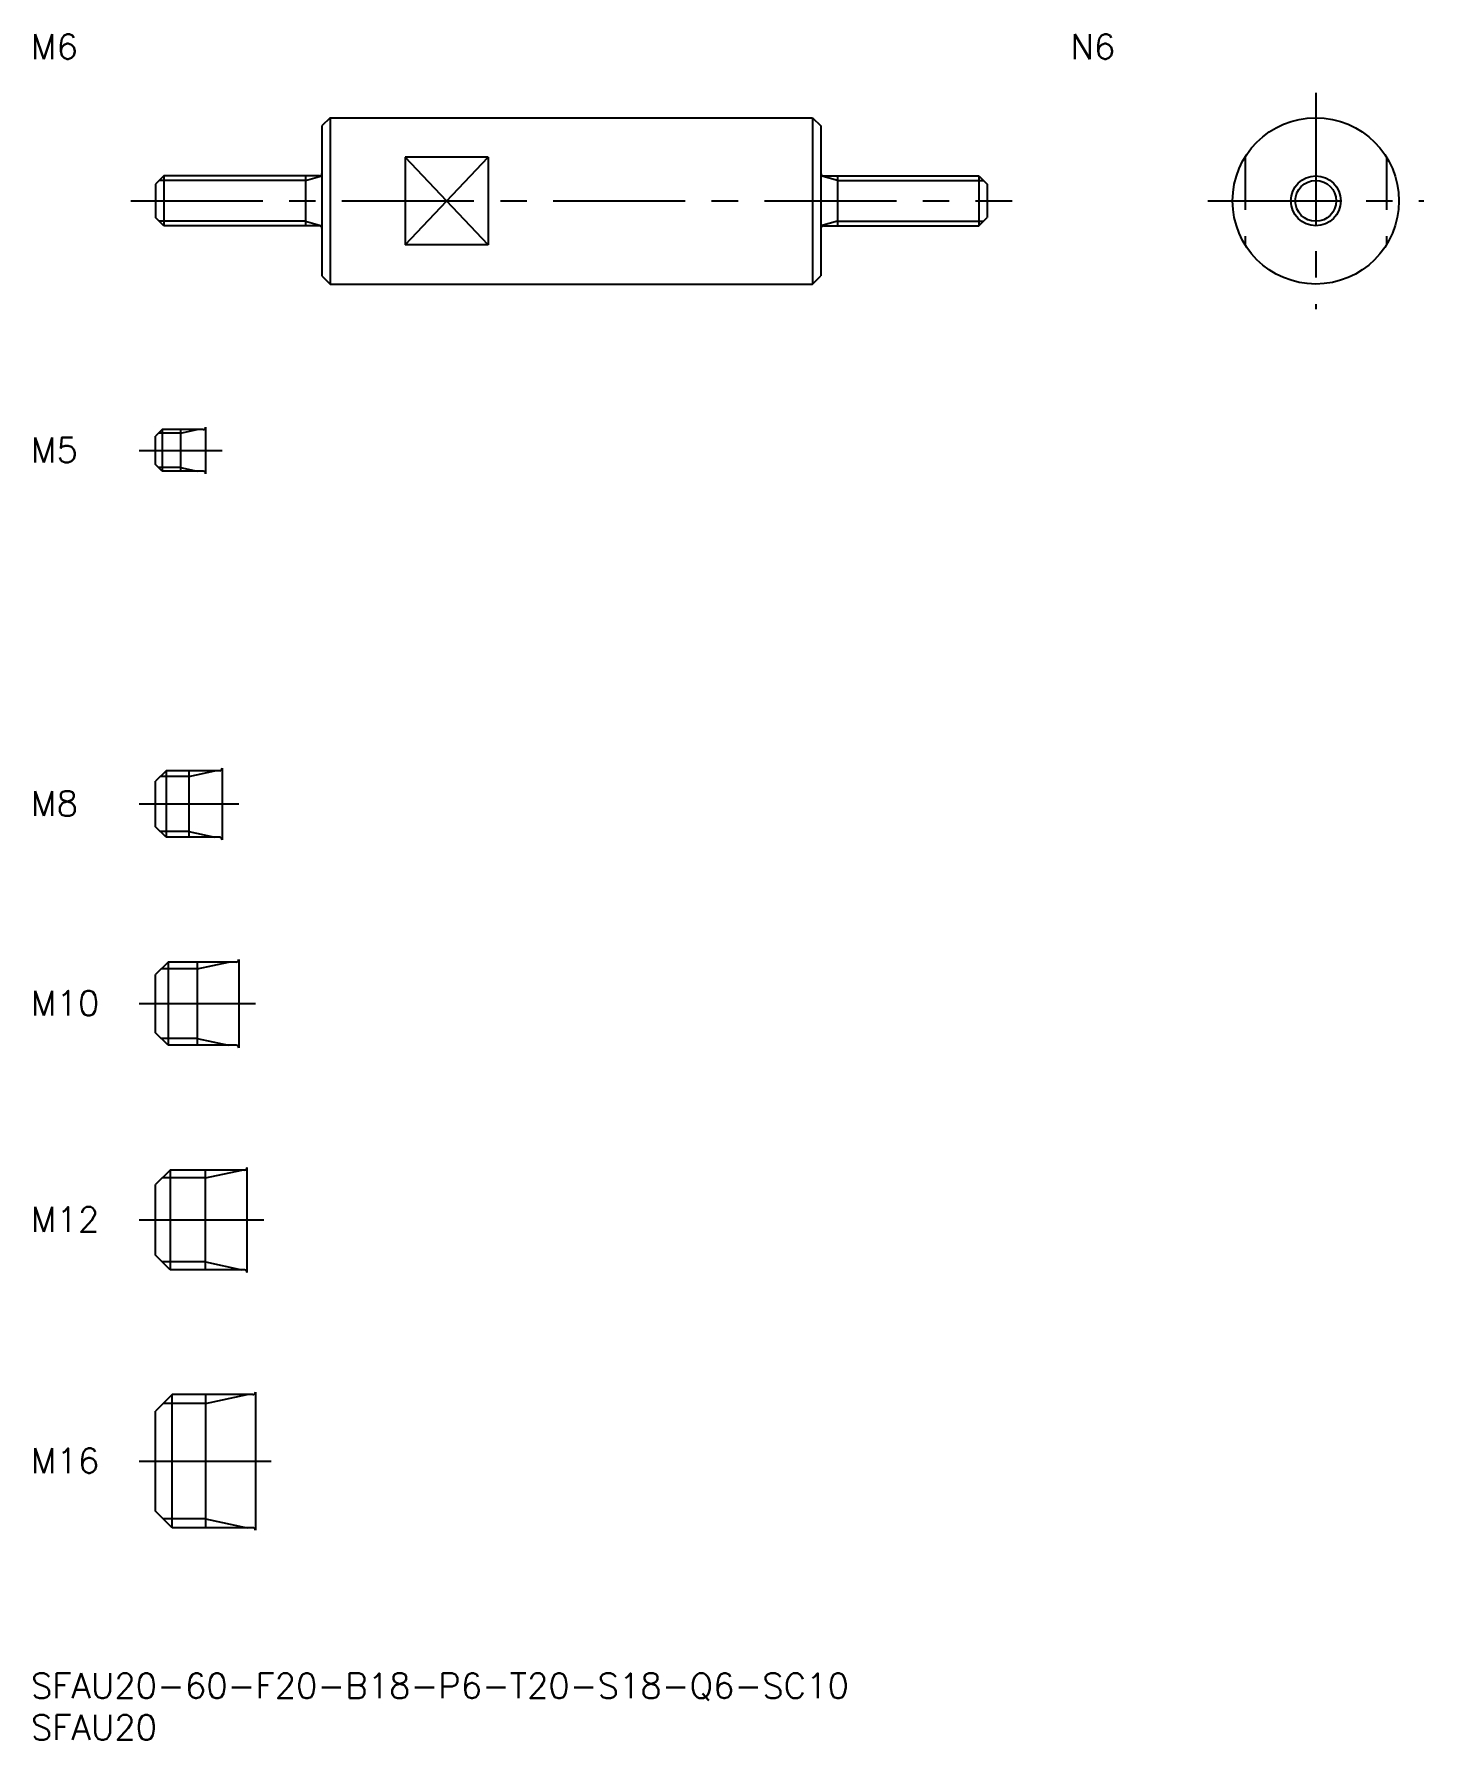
# Model space of a CAD drawing. Extents: x 0 to 167, y -8 to 197.
import ezdxf

# ---------------------------------------------------------------- set-up
doc = ezdxf.new("R2010")
doc.units = 0
doc.header["$LTSCALE"] = 0.5
doc.linetypes.add('CENTER', pattern=[50.8, 31.75, -6.35, 6.35, -6.35])
doc.linetypes.add('DASHED', pattern=[19.05, 12.7, -6.35])
for name, color, linetype in [('MSM_CENTER', 1, 'CENTER'), ('MSM_CONTINUOUS', 7, 'CONTINUOUS'), ('MSM_DASHED', 4, 'DASHED'), ('MSM_NARROW', 5, 'CONTINUOUS'), ('MSM_PART_NUMBER', 7, 'CONTINUOUS')]:
    doc.layers.add(name, color=color, linetype=linetype)
doc.styles.get("Standard").update_dxf_attribs({"font": 'txt.shx', "height": 1, "bigfont": 'bigfont.shx'})

# ---------------------------------------------------------------- blocks, each defined once
blk = doc.blocks.new('*U16')
at = {"layer": 'MSM_PART_NUMBER'}
blk.add_text('SFAU20-60-F20-B18-P6-T20-S18-Q6-SC10', height=3, dxfattribs=at).set_placement((0, -3))
blk = doc.blocks.new('*U17')
at = {"layer": 'MSM_PART_NUMBER'}
blk.add_text('SFAU20', height=3, dxfattribs=at).set_placement((0, -8))
blk = doc.blocks.new('*U18')
at = {"layer": 'MSM_PART_NUMBER'}
blk.add_text('M16', height=3, dxfattribs=at).set_placement((0, 24.06))
blk = doc.blocks.new('*U19')
at = {"layer": 'MSM_PART_NUMBER'}
blk.add_text('M12', height=3, dxfattribs=at).set_placement((0, 53.06))
blk = doc.blocks.new('*U20')
at = {"layer": 'MSM_PART_NUMBER'}
blk.add_text('M10', height=3, dxfattribs=at).set_placement((0, 79.06))
blk = doc.blocks.new('*U21')
at = {"layer": 'MSM_PART_NUMBER'}
blk.add_text('M8', height=3, dxfattribs=at).set_placement((0, 103.06))
blk = doc.blocks.new('*U22')
at = {"layer": 'MSM_PART_NUMBER'}
blk.add_text('M6', height=3, dxfattribs=at).set_placement((0, 194.04))
blk = doc.blocks.new('*U23')
at = {"layer": 'MSM_PART_NUMBER'}
blk.add_text('N6', height=3, dxfattribs=at).set_placement((125, 194.04))
blk = doc.blocks.new('*U24')
at = {"layer": 'MSM_PART_NUMBER'}
blk.add_text('M5', height=3, dxfattribs=at).set_placement((0, 145.56))

msp = doc.modelspace()

# ---------------------------------------------------------------- linework, layer by layer
at = {"layer": 'MSM_CENTER'}
for p, q in [((154.5, 190), (154.5, 164)), ((12, 177), (118, 177)), ((141.5, 177), (167.5, 177)), ((13, 147), (23, 147)), ((13, 104.5), (25, 104.5)), ((13, 80.5), (27, 80.5)), ((13, 54.5), (28, 54.5)), ((13, 25.5), (29, 25.5))]:
    msp.add_line(p, q, dxfattribs=at)
at = {"layer": 'MSM_CONTINUOUS'}
for p, q in [((36, 187), (35, 186)), ((36, 187), (94, 187)), ((36, 187), (36, 167)), ((94, 187), (94, 167)), ((94, 187), (95, 186)), ((35, 186), (35, 168)), ((95, 186), (95, 168)), ((55, 182.27), (45, 182.27)), ((45, 182.27), (45, 171.73)), ((55, 182.27), (55, 171.73)), ((16, 180), (15, 179)), ((15, 179), (15, 175)), ((34.7, 180), (16, 180)), ((16, 180), (16, 174)), ((33, 180), (33, 174)), ((95.3, 180), (114, 180)), ((97, 180), (97, 174)), ((114, 180), (115, 179)), ((114, 180), (114, 174)), ((115, 179), (115, 175)), ((16, 174), (15, 175)), ((114, 174), (115, 175)), ((34.7, 174), (16, 174)), ((95.3, 174), (114, 174)), ((55, 171.73), (45, 171.73)), ((35, 168), (36, 167)), ((36, 167), (94, 167)), ((94, 167), (95, 168)), ((21, 149.8), (21, 144.2)), ((15.8, 149.5), (15, 148.7)), ((15, 145.3), (15, 148.7)), ((20.7, 149.5), (15.8, 149.5)), ((15.8, 149.5), (15.8, 144.5)), ((18, 149.5), (18, 144.5)), ((15.8, 144.5), (15, 145.3)), ((20.7, 144.5), (15.8, 144.5)), ((23, 108.8), (23, 100.2)), ((16.25, 108.5), (15, 107.25)), ((15, 101.75), (15, 107.25)), ((22.7, 108.5), (16.25, 108.5)), ((16.25, 108.5), (16.25, 100.5)), ((19, 108.5), (19, 100.5)), ((16.25, 100.5), (15, 101.75)), ((22.7, 100.5), (16.25, 100.5)), ((16.5, 85.5), (15, 84)), ((24.7, 85.5), (16.5, 85.5)), ((16.5, 85.5), (16.5, 75.5)), ((20, 85.5), (20, 75.5)), ((25, 85.8), (25, 75.2)), ((15, 77), (15, 84)), ((16.5, 75.5), (15, 77)), ((24.7, 75.5), (16.5, 75.5)), ((16.75, 60.5), (15, 58.75)), ((25.7, 60.5), (16.75, 60.5)), ((16.75, 60.5), (16.75, 48.5)), ((21, 48.5), (21, 60.5)), ((26, 48.2), (26, 60.8)), ((15, 50.25), (15, 58.75)), ((16.75, 48.5), (15, 50.25)), ((25.7, 48.5), (16.75, 48.5)), ((17, 33.5), (15, 31.5)), ((26.7, 33.5), (17, 33.5)), ((17, 17.5), (17, 33.5)), ((21, 33.5), (21, 17.5)), ((27, 33.8), (27, 17.2)), ((15, 19.5), (15, 31.5)), ((17, 17.5), (15, 19.5)), ((26.7, 17.5), (17, 17.5))]:
    msp.add_line(p, q, dxfattribs=at)
for radius in [10, 3]:
    msp.add_circle((154.5, 177), radius, dxfattribs=at)
for centre, start, end in [((34.7, 180.3), 270, 0), ((95.3, 180.3), 180, 270), ((34.7, 173.7), 0, 90), ((95.3, 173.7), 90, 180), ((20.7, 149.8), 270, 0), ((20.7, 144.2), 0, 90), ((22.7, 108.8), 270, 0), ((22.7, 100.2), 0, 90), ((24.7, 85.8), 270, 0), ((24.7, 75.2), 0, 90), ((25.7, 60.8), 270, 0), ((25.7, 48.2), 0, 90), ((26.7, 33.8), 270, 0), ((26.7, 17.2), 0, 90)]:
    msp.add_arc(centre, 0.3, start, end, dxfattribs=at)
at = {"layer": 'MSM_DASHED'}
for p, q in [((146, 182.27), (146, 171.73)), ((163, 182.27), (163, 171.73))]:
    msp.add_line(p, q, dxfattribs=at)
at = {"layer": 'MSM_NARROW'}
for p, q in [((55, 171.73), (45, 182.27)), ((45, 171.73), (55, 182.27)), ((33, 179.46), (15.46, 179.46)), ((33, 179.46), (35, 180)), ((97, 179.46), (95, 180)), ((97, 179.46), (114.54, 179.46)), ((33, 174.54), (15.46, 174.54)), ((33, 174.54), (35, 174)), ((97, 174.54), (95, 174)), ((97, 174.54), (114.54, 174.54)), ((18, 149.07), (15.37, 149.07)), ((18, 149.07), (20, 149.5)), ((18, 144.93), (15.37, 144.93)), ((18, 144.93), (20, 144.5)), ((19, 107.82), (15.57, 107.82)), ((19, 107.82), (22.12, 108.5)), ((19, 101.18), (15.57, 101.18)), ((19, 101.18), (22.12, 100.5)), ((20, 84.69), (15.69, 84.69)), ((20, 84.69), (23.75, 85.5)), ((20, 76.31), (15.69, 76.31)), ((20, 76.31), (23.75, 75.5)), ((21, 59.55), (15.8, 59.55)), ((21, 59.55), (25.37, 60.5)), ((21, 49.45), (15.8, 49.45)), ((21, 49.45), (25.37, 48.5)), ((21, 32.42), (26, 33.5)), ((21, 32.42), (15.92, 32.42)), ((21, 18.58), (15.92, 18.58)), ((21, 18.58), (26, 17.5))]:
    msp.add_line(p, q, dxfattribs=at)
msp.add_circle((154.5, 177), 2.46, dxfattribs=at)

# ---------------------------------------------------------------- block references
at = {"layer": 'MSM_CONTINUOUS'}
for name in ['*U22', '*U23', '*U24', '*U21', '*U20', '*U19', '*U18', '*U16', '*U17']:
    msp.add_blockref(name, (0, 0), dxfattribs=at)

doc.saveas('drawing.dxf')
